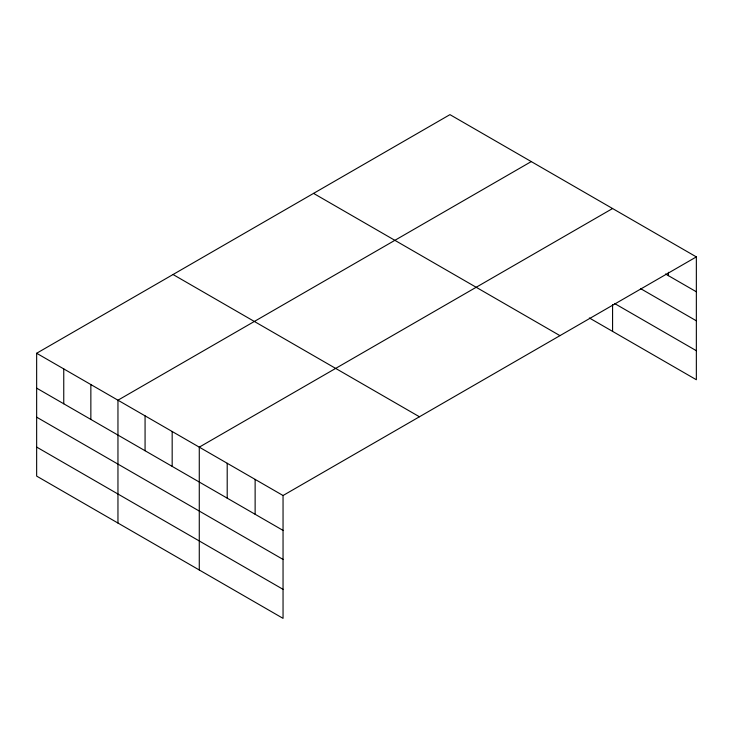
<?xml version="1.0" encoding="UTF-8"?>
<svg xmlns="http://www.w3.org/2000/svg" width="733" height="733" viewBox="0 0 733 733"><rect width="100%" height="100%" fill="white"/><g stroke="black" fill="none" stroke-linecap="round" stroke-linejoin="round"><path stroke-width="1.1" d="M36.65 353.26L283.048 495.517L283.048 618.359L36.65 476.102L36.65 353.26L449.952 114.641L696.35 256.898L696.35 379.74L589.341 317.966M531.26 161.59L117.958 400.2L117.958 523.05M612.577 208.529L199.275 447.148L199.275 569.99M283.048 495.517L696.35 256.898M665.537 273.995L696.35 291.78M640.495 288.564L696.35 320.807M614.501 303.462L696.35 350.713M313.559 193.384L559.957 335.641M173.043 274.518L419.441 416.775M36.65 388.142L283.048 530.399M36.65 417.169L283.048 559.426M36.65 447.075L283.048 589.332M668.423 272.282L668.423 275.663M612.577 304.58L612.577 331.38M255.13 479.391L255.13 514.273M227.203 463.265L227.203 498.156M172.173 431.499L172.173 466.38M145.07 415.849L145.07 450.731M90.855 384.55L90.855 419.441M63.753 368.901L63.753 403.791"/></g></svg>
